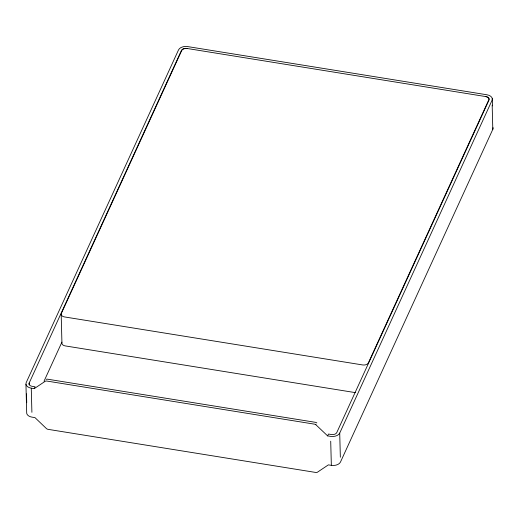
<?xml version="1.0" encoding="UTF-8"?>
<svg xmlns="http://www.w3.org/2000/svg" width="519" height="519" viewBox="0 0 519 519"><rect width="100%" height="100%" fill="white"/><g stroke="black" fill="none" stroke-linecap="round" stroke-linejoin="round"><path stroke-width="0.78" d="M29.2 384.676L29.155 383.067L181.488 50.349A4.308 2.666 -1.5 0 1 186.808 48.429L486.134 96.638A4.308 2.666 -1.5 0 1 489.086 99.888L336.76 432.606A4.308 2.666 -1.5 0 1 331.433 434.52L328.475 434.046L327.632 435.895L330.59 436.369A7.383 4.574 -1.5 0 0 339.718 433.08L492.044 100.362A7.383 4.574 -1.5 0 0 486.978 94.789L187.657 46.587A7.383 4.574 -1.5 0 0 178.53 49.876L26.197 382.594A7.383 4.574 -1.5 0 0 31.27 388.167L34.228 388.64L45.38 381.173L46.418 380.985L314.936 424.231L315.993 424.75M34.228 388.64L35.071 386.798L32.113 386.318A4.308 2.666 -1.5 0 1 29.155 383.067M44.031 381.199L61.917 342.138M493.05 127.629A7.383 4.574 -1.5 0 1 492.803 129.341L340.47 462.059A7.383 4.574 -1.5 0 1 331.343 465.348L328.384 464.868L317.232 472.335L316.194 472.524L47.677 429.278L46.619 428.759L34.981 417.62L32.022 417.14A7.383 4.574 -1.5 0 1 26.703 413.28L25.95 384.3M46.223 379.324L47.261 379.142L315.779 422.382L316.837 422.907M355.418 392.636L65.271 345.914A4.613 2.861 -1.5 0 1 61.949 343.494L61.19 314.52M315.507 424.406L327.632 435.895M492.297 98.655L492.486 105.895M492.174 105.195L492.803 129.341M339.718 433.08L340.347 457.226M330.713 441.195L331.343 465.348M31.27 388.167L31.899 412.313M26.495 393.856L26.722 402.712M485.537 96.54A4.613 2.861 -1.5 0 1 488.71 100.024L368.36 362.891A4.613 2.861 -1.5 0 1 362.651 364.948L64.518 316.934A4.613 2.861 -1.5 0 1 61.346 313.45L181.695 50.583A4.613 2.861 -1.5 0 1 187.404 48.526"/></g></svg>
